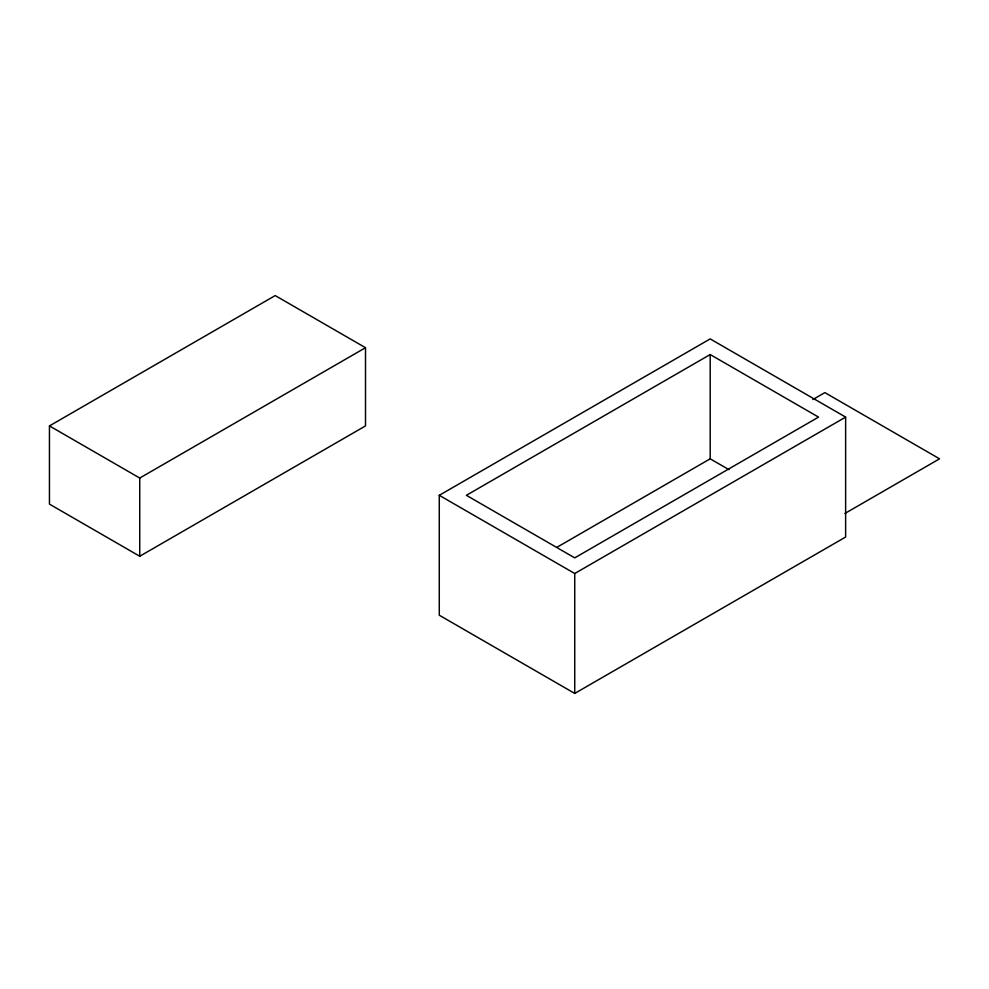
<?xml version="1.0" encoding="UTF-8"?>
<svg xmlns="http://www.w3.org/2000/svg" width="989" height="989" viewBox="0 0 989 989"><rect width="100%" height="100%" fill="white"/><g stroke="black" fill="none" stroke-linecap="round" stroke-linejoin="round"><path stroke-width="1.48" d="M49.45 425.913L275.202 295.575L365.51 347.708L365.51 425.913L139.746 556.251L49.45 504.118L49.45 425.913L139.746 478.046L365.51 347.708M439.277 495.316L710.189 338.906L845.632 417.111L845.632 537.027L574.733 693.425L439.277 615.22L439.277 495.316L574.733 573.521L845.632 417.111M710.189 354.544L466.375 495.316L574.733 557.87L818.546 417.111L710.189 354.544L710.189 458.822L556.968 547.276M812.871 399.531L824.863 392.608L939.55 458.822L844.866 513.489M710.189 458.822L728.918 469.627M574.733 573.521L574.733 693.425M139.746 478.046L139.746 556.251"/></g></svg>
